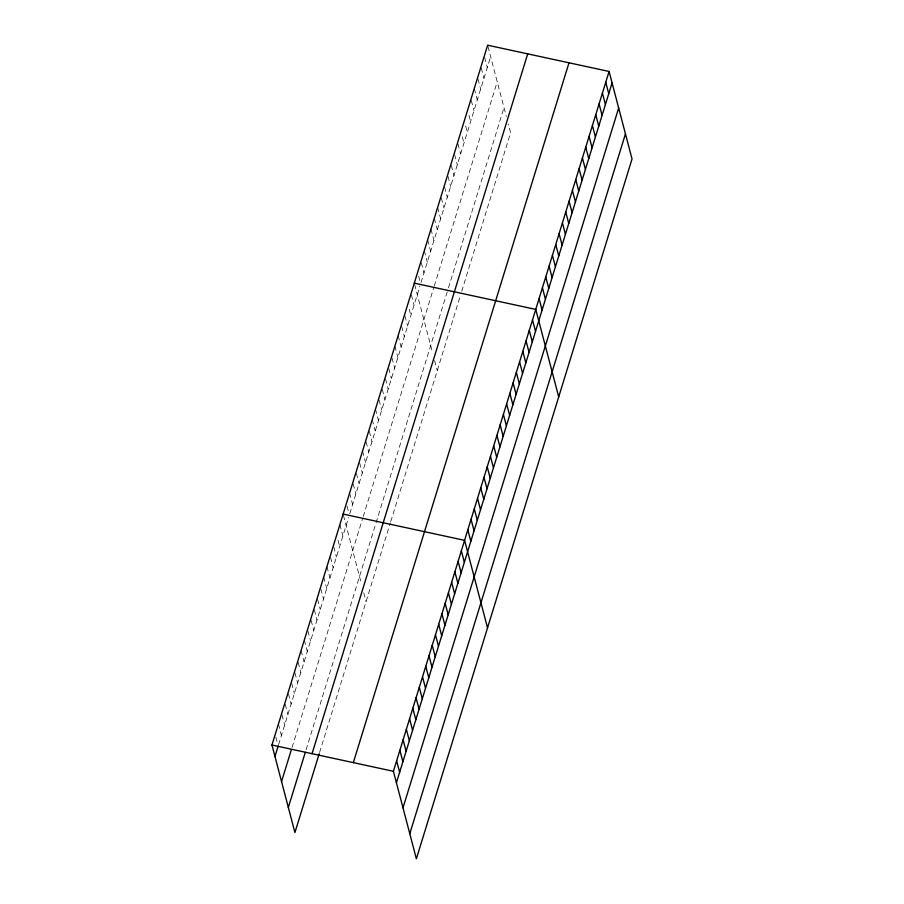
<?xml version="1.0" encoding="UTF-8"?>
<svg xmlns="http://www.w3.org/2000/svg" width="904" height="904" viewBox="0 0 904 904"><rect width="100%" height="100%" fill="white"/><g stroke="black" fill="none" stroke-linecap="round" stroke-linejoin="round"><path stroke-width="0.68" stroke-dasharray="4.52 3.39" d="M278.601 744.659L348.56 517.642M349.769 513.709L419.897 286.161M421.004 282.556L490.635 56.636M292.06 747.45L362.425 519.133M363.227 516.512L433.886 287.235M434.259 286.037L497.223 81.744M306.117 749.698L447.344 291.472M448.452 287.867L504.003 107.61M319.587 752.501L390.347 522.862M390.754 521.551L460.588 294.941M461.707 291.337L510.59 132.707L508.285 123.927M487.968 46.466L506.308 116.39M484.634 57.291L487.301 67.45M481.301 68.105L483.968 78.264M477.967 78.919L480.634 89.078M474.295 88.468L477.301 99.892M471.3 100.547L473.967 110.717M468.961 115.181L470.634 121.531M465.628 125.995L467.3 132.346M462.294 136.809L463.967 143.16M457.966 143.815L460.633 153.974M454.633 154.629L457.3 164.788M451.299 165.443L453.966 175.602M447.966 176.257L450.633 186.416M444.632 187.071L447.299 197.242M441.299 197.886L443.966 208.056M437.638 207.434L440.632 218.87M434.304 218.248L437.299 229.684M430.971 229.062L433.965 240.498M427.637 239.876L430.632 251.312M424.304 250.69L427.298 262.126M421.298 262.781L423.965 272.952M418.631 276.138L420.303 282.489M414.631 284.41L432.654 353.08M434.621 360.606L437.265 370.651M411.399 294.907L414.066 305.077M409.162 309.224L410.834 315.575M404.935 315.903L407.602 326.073M401.692 326.401L404.359 336.57M398.122 335.633L401.127 347.068M394.89 346.13L397.896 357.566M391.986 357.894L394.652 368.064M388.754 368.391L391.421 378.561M385.522 378.889L388.189 389.059M382.279 389.387L384.946 399.557M379.047 399.884L381.714 410.043M375.476 409.105L378.482 420.541M372.245 419.603L375.25 431.038M369.34 431.377L372.007 441.536M366.109 441.875L368.775 452.034M362.538 451.096L365.544 462.532M359.634 462.871L362.301 473.029M356.402 473.368L359.069 483.527M353.17 483.866L355.837 494.025M349.599 493.087L352.605 504.522M347.034 506.127L348.695 512.478M343.463 515.359L361.476 584.018M363.781 592.809L366.086 601.601M339.893 524.58L342.898 536.015M337.994 540.163L339.655 546.513M333.757 546.852L336.424 557.011M330.525 557.35L333.192 567.509M326.954 566.571L329.949 578.006M323.722 577.068L326.717 588.504M320.818 588.843L323.485 599.002M317.587 599.341L320.253 609.499M314.343 609.827L317.01 619.997M311.112 620.325L313.778 630.495M307.88 630.822L310.547 640.992M304.309 640.055L307.303 651.49M301.077 650.552L304.072 661.988M298.173 662.316L300.84 672.486M294.941 672.813L297.608 682.983M291.698 683.311L294.365 693.481M288.466 693.809L291.133 703.979M285.235 704.306L287.901 714.476M281.991 714.804L284.658 724.974M278.432 724.036L281.426 735.472M275.856 737.076L277.856 744.693"/><path stroke-width="1.36" d="M319.18 753.812L294.919 832.539L271.957 745.032L487.629 45.2L609.081 71.461L632.043 158.968L416.371 858.8L393.409 771.293L609.081 71.461M274.952 756.467L278.195 745.969M281.539 781.564L291.246 750.071M288.331 807.43L305.315 752.32M312.038 753.699L527.71 53.867M353.328 762.626L569 62.794M396.415 782.728L612.087 82.897M402.992 807.826L618.675 108.005M409.783 833.691L625.455 133.871M414.303 283.144L535.756 309.405L558.717 396.912M343.124 514.082L464.588 540.343L487.538 627.862M271.957 745.032L393.409 771.293M605.748 82.275L608.754 93.711M602.414 93.089L605.42 104.525M599.081 103.903L602.087 115.339M595.747 114.718L598.753 126.153M592.414 125.543L595.42 136.979M589.092 136.357L592.086 147.793M585.758 147.171L588.753 158.607M582.425 157.985L585.419 169.421M579.091 168.799L582.086 180.235M575.758 179.613L578.752 191.049M572.424 190.428L575.419 201.863M569.091 201.253L572.085 212.677M565.757 212.067L568.752 223.503M562.424 222.881L565.418 234.317M559.09 233.695L562.085 245.131M555.757 244.509L558.751 255.945M552.423 255.323L555.418 266.759M549.09 266.138L552.084 277.573M545.756 276.952L548.751 288.387M542.423 287.777L545.417 299.201M539.089 298.591L542.084 310.027M532.524 319.903L535.518 331.339M529.281 330.401L532.286 341.836M526.049 340.898L529.055 352.334M522.817 351.396L525.812 362.832M519.585 361.894L522.58 373.329M516.342 372.391L519.348 383.827M513.11 382.889L516.105 394.325M509.879 393.387L512.873 404.822M506.635 403.885L509.641 415.32M503.404 414.382L506.409 425.818M500.172 424.88L503.166 436.304M496.929 435.366L499.935 446.802M493.697 445.864L496.703 457.3M490.465 456.362L493.46 467.797M487.233 466.859L490.228 478.295M483.99 477.357L486.996 488.793M480.758 487.855L483.764 499.29M477.527 498.353L480.521 509.788M474.284 508.85L477.289 520.286M471.052 519.348L474.058 530.784M467.82 529.846L470.814 541.281M461.345 550.841L464.351 562.277M458.113 561.339L461.108 572.774M454.881 571.837L457.876 583.272M451.638 582.334L454.644 593.77M448.407 592.832L451.412 604.267M445.175 603.33L448.169 614.765M441.943 613.827L444.937 625.263M438.7 624.325L441.706 635.761M435.468 634.823L438.463 646.258M432.236 645.32L435.231 656.756M428.993 655.818L431.999 667.254M425.761 666.316L428.767 677.751M422.53 676.813L425.524 688.249M419.286 687.311L422.292 698.747M416.055 697.809L419.06 709.244M412.823 708.307L415.817 719.742M409.591 718.804L412.586 730.24M406.348 729.302L409.354 740.738M403.116 739.8L406.111 751.235M399.884 750.297L402.879 761.733M396.641 760.795L399.647 772.231"/></g></svg>
